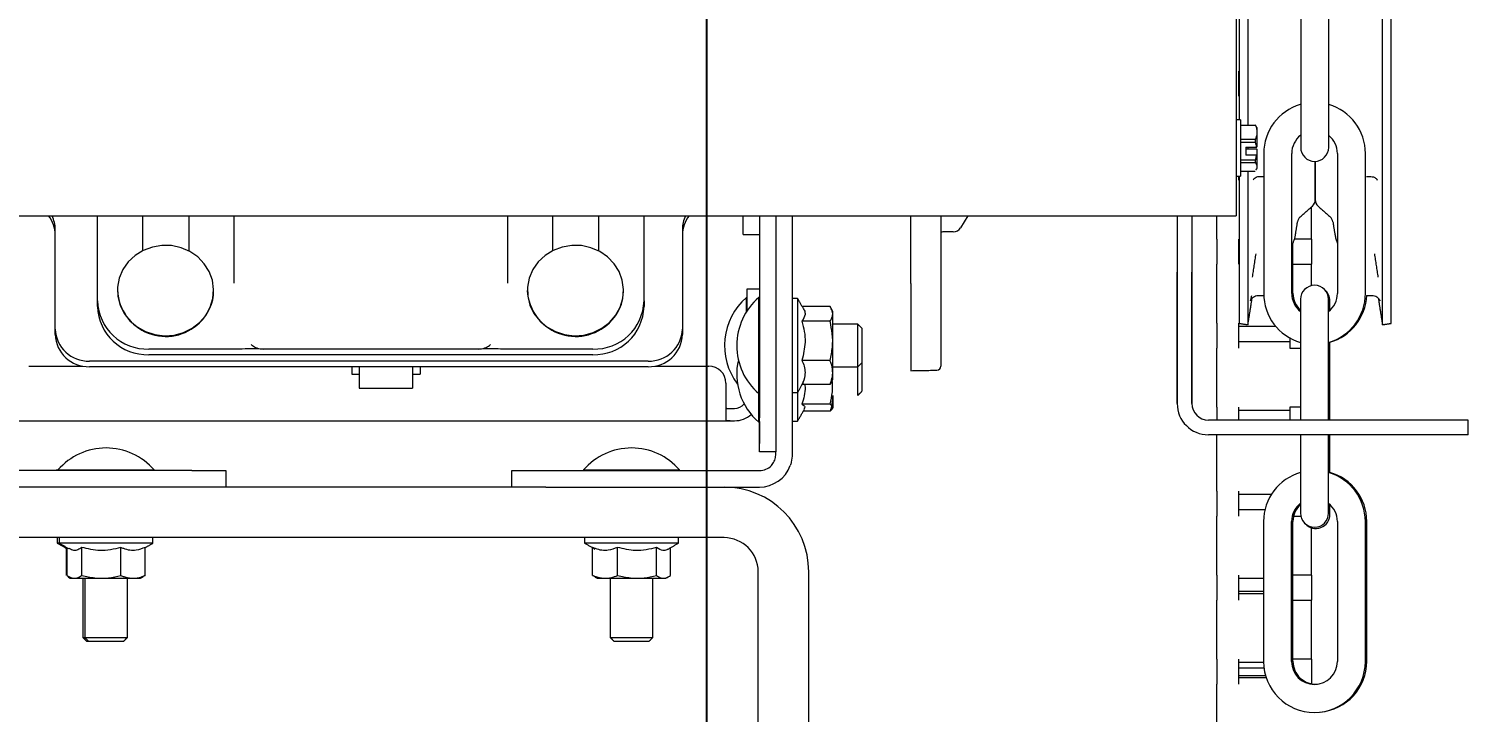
# Model space of a CAD drawing. Extents: x 2.5 to 18.9, y 8.1 to 42.4.
# Drawn here: x 8.35 to 18.88, y 24.69 to 29.69 of the extents above; entities that cross this region are included whole.
import ezdxf

# ---------------------------------------------------------------- set-up
doc = ezdxf.new("R2010")
doc.units = 0
doc.header["$LTSCALE"] = 0.5
doc.header["$MEASUREMENT"] = 0
doc.layers.get('Defpoints').update_dxf_attribs({"linetype": 'CONTINUOUS'})
doc.layers.add('DIM', color=1, linetype='CONTINUOUS')
doc.layers.add('OBJ', color=3, linetype='CONTINUOUS')
doc.styles.add('ROMANS', font='romans.shx', dxfattribs={"width": 0.9, "height": 0.375})
doc.dimstyles.new('GENIE', dxfattribs={"dimscale": 2, "dimtxt": 0.25, "dimasz": 0.156, "dimexe": 0.095, "dimexo": 0.0925, "dimgap": 0.095, "dimtad": 0, "dimtih": 1, "dimtoh": 1, "dimdec": 5, "dimzin": 4, "dimdsep": 46, "dimlunit": 5, "dimtxsty": 'ROMANS', "dimcen": 0.09, "dimadec": 0, "dimazin": 0, "dimtfac": 1, "dimtdec": 5, "dimtofl": 0, "dimtmove": 0, "dimatfit": 3, "dimfxl": 0, "dimfrac": 2, "dimtolj": 1, "dimtzin": 4, "dimarcsym": 0})

# ---------------------------------------------------------------- blocks, each defined once
blk = doc.blocks.new('*D31')
at = {"layer": 'Defpoints', "color": 0}
for p in [(13.309, 38.369), (18.834, 30.782), (13.309, 24.232)]:
    blk.add_point(p, dxfattribs=at)
at = {"layer": 'DIM', "color": 0, "lineweight": -2}
for p, q in [((13.309, 24.417), (13.309, 38.559)), ((18.834, 30.967), (18.834, 38.559)), ((13.621, 38.369), (14.034, 38.369)), ((18.522, 38.369), (18.11, 38.369))]:
    blk.add_line(p, q, dxfattribs=at)
at = {"layer": 'DIM', "color": 0}
for points in [[(13.621, 38.421), (13.621, 38.317), (13.309, 38.369)], [(18.522, 38.421), (18.522, 38.317), (18.834, 38.369)]]:
    blk.add_solid(points, dxfattribs=at)
at = {"layer": 'DIM', "color": 0, "insert": (16.072, 38.369), "char_height": 0.375, "attachment_point": 5, "style": 'ROMANS'}
blk.add_mtext('\\A1;5 1/2\\PEND OF\\POUTPUT SHAFT', dxfattribs=at)

msp = doc.modelspace()

# ---------------------------------------------------------------- linework, layer by layer
at = {"layer": 'OBJ', "linetype": 'Continuous', "lineweight": 15}
for p, q in [((17.1838072, 34.5831626), (17.1838072, 28.3193481)), ((18.254011, 27.5224997), (18.254011, 33.4124993)), ((18.3182103, 27.978081), (18.3182103, 33.4023336)), ((17.2048096, 30.2743476), (17.2048096, 29.0221432)), ((17.269009, 30.2743476), (17.269009, 28.9832265)), ((17.2003135, 29.3773258), (17.2003135, 29.1937623)), ((17.6551579, 29.0898531), (17.6551579, 28.8198534)), ((17.8601604, 28.8198534), (17.8601604, 29.0898531)), ((17.214811, 29.0221432), (17.214811, 28.6081443)), ((17.214811, 28.9832265), (17.3232633, 28.9832265)), ((17.3232633, 28.8771208), (17.214811, 28.8771208)), ((17.3232633, 28.8771208), (17.3232633, 28.8579488)), ((17.3348088, 28.9651433), (17.3348088, 28.9480973)), ((17.3348088, 28.9480973), (17.3348088, 28.9122453)), ((17.3348088, 28.9122453), (17.3348088, 28.8227773)), ((17.214811, 28.8579488), (17.3232633, 28.8579488)), ((17.2548071, 28.8213881), (17.3295523, 28.8213881)), ((17.2548071, 28.8213881), (17.2548071, 28.7620651)), ((17.2548071, 28.808904), (17.3295523, 28.808904)), ((17.269009, 28.8213881), (17.269009, 28.808904)), ((17.3348088, 28.8075101), (17.3348088, 28.7634543)), ((17.3232633, 28.7255044), (17.214811, 28.7255044)), ((17.214811, 28.7090404), (17.3232633, 28.7090404)), ((17.3295523, 28.7620651), (17.2548071, 28.7620651)), ((17.3232633, 28.7255044), (17.3232633, 28.7090404)), ((17.3348088, 28.7634543), (17.3348088, 28.6885214)), ((17.3348088, 28.6885214), (17.3348088, 28.66758)), ((17.3348088, 28.66758), (17.3348088, 28.6651442)), ((17.7615076, 28.4375014), (17.7615076, 28.7174226)), ((17.7615076, 28.7174226), (17.7615076, 28.4375014)), ((17.2003135, 28.6081443), (17.2003135, 28.579351)), ((17.2048096, 28.6081443), (17.2048096, 27.53267)), ((17.214811, 28.6470657), (17.3232633, 28.6470657)), ((17.269009, 28.6470657), (17.269009, 27.9694547)), ((17.7353098, 28.148508), (17.7353098, 28.3861381)), ((8.848811, 27.6967048), (8.848811, 28.3193481)), ((9.1788096, 28.3193481), (9.1788096, 28.0636817)), ((9.5188095, 28.0613491), (9.5188095, 28.3193481)), ((9.848808, 28.3178509), (9.848808, 28.3193481)), ((9.848808, 27.8254461), (9.848808, 28.3178509)), ((11.8488114, 28.3193481), (11.8488114, 28.3178509)), ((11.8488114, 28.3178509), (11.8488114, 27.8254461)), ((12.1788099, 28.3193481), (12.1788099, 28.0636817)), ((12.5188098, 28.0613491), (12.5188098, 28.3193481)), ((12.8488083, 27.6967048), (12.8488083, 28.3193481)), ((13.5741077, 28.197886), (13.5741077, 28.3193481)), ((13.6937112, 28.3193481), (13.6937112, 26.8424999)), ((13.81331, 28.3193481), (13.81331, 26.8424999)), ((13.9333078, 28.3193481), (13.9333078, 28.25115)), ((13.9333078, 28.3193481), (13.9333078, 27.8682113)), ((13.9333078, 28.25115), (13.9333078, 28.1640991)), ((14.8018601, 28.0677883), (14.8018601, 28.3193481)), ((15.0218576, 28.3193481), (15.0218576, 28.0854116)), ((15.218215, 28.3193481), (15.1642986, 28.2303213)), ((16.7515093, 28.3193481), (16.7515093, 26.9454986)), ((16.859511, 28.3193481), (16.859511, 26.9454986)), ((17.0403102, 28.148508), (17.0403102, 28.3193481)), ((8.539308, 27.4912143), (8.539308, 28.2194798)), ((13.1293116, 28.2194798), (13.1293116, 27.4912143)), ((13.5741077, 28.1828112), (13.5741077, 28.197886)), ((13.9333078, 28.1640991), (13.9333078, 26.6412286)), ((15.1127195, 28.2014013), (15.0513361, 28.2011854)), ((17.0403102, 28.148508), (17.0403102, 27.9649445)), ((17.2003135, 28.148508), (17.2003135, 27.9649445)), ((17.7353098, 28.148508), (17.6085443, 28.148508)), ((17.7353098, 28.148508), (17.7353098, 27.9649445)), ((14.8018601, 27.823184), (14.8018601, 28.0677883)), ((15.0218576, 28.0854116), (15.0218576, 27.8299376)), ((17.0403102, 27.5341015), (17.0403102, 27.9649445)), ((17.269009, 27.9694547), (17.269009, 27.5224997)), ((17.5990075, 27.9649445), (17.7353098, 27.9649445)), ((17.7353098, 27.8086958), (17.7353098, 27.9649445)), ((18.3182103, 27.53267), (18.3182103, 27.978081)), ((14.8018601, 27.823184), (14.8018601, 27.5851127)), ((15.0218576, 27.8299376), (15.0218576, 27.5918663)), ((16.7515093, 26.9454986), (16.7515093, 27.9074987)), ((16.859511, 26.9454986), (16.859511, 27.9074987)), ((13.5987099, 27.6181816), (13.5987099, 27.7224991)), ((13.6037082, 27.7849995), (13.6937112, 27.7849995)), ((13.6037082, 27.6599987), (13.6037082, 27.7849995)), ((13.6883093, 27.6194018), (13.6883093, 27.7224991)), ((13.6933076, 27.6194018), (13.6933076, 27.7224991)), ((13.9733086, 27.7139995), (13.9733086, 27.099485)), ((8.848811, 27.6556621), (8.848811, 27.6967048)), ((12.8488083, 27.6967048), (12.8488083, 27.6556621)), ((13.6037082, 27.6259583), (13.6037082, 27.6599987)), ((13.6883093, 27.0184978), (13.6883093, 27.6194018)), ((13.6933076, 27.0184978), (13.6933076, 27.6194018)), ((14.2102347, 27.6564271), (14.0065464, 27.6564271)), ((14.2303079, 27.121825), (14.2303079, 27.6191765)), ((17.6543413, 27.7084802), (17.6543413, 27.4384806)), ((17.859339, 27.4384806), (17.859339, 27.7084802)), ((17.8690072, 27.6271692), (17.8690072, 27.6987558)), ((14.2102347, 27.5478668), (14.0049648, 27.5478668)), ((14.4133082, 27.2142498), (14.4133082, 27.5267518)), ((14.8018601, 27.5851127), (14.8018601, 27.186489)), ((15.0218576, 27.5918663), (15.0218576, 27.2198113)), ((17.0403102, 27.5341015), (17.0403102, 27.3505379)), ((17.2003135, 27.5341015), (17.2003135, 27.3505379)), ((8.539308, 27.4503123), (8.539308, 27.4912143)), ((13.1293116, 27.4912143), (13.1293116, 27.4503123)), ((14.4433077, 27.4967523), (14.4433077, 27.2442492)), ((17.5753112, 27.4263109), (17.5753112, 27.3505379)), ((9.883848, 27.3443193), (9.2238087, 27.3443193)), ((12.4738106, 27.3032766), (9.2238087, 27.3032766)), ((11.6338498, 27.3443193), (10.0637696, 27.3443193)), ((12.4738106, 27.3443193), (11.8137713, 27.3443193)), ((17.0403102, 26.9196949), (17.0403102, 27.3505379)), ((17.5753112, 27.3505379), (17.6543413, 27.3505379)), ((8.3454099, 27.2199991), (8.7400114, 27.2199991)), ((12.87931, 27.2562922), (8.7893096, 27.2562922)), ((12.87931, 27.2153856), (8.7893096, 27.2153856)), ((10.7093113, 27.2153856), (10.7093113, 27.1620981)), ((10.7643072, 27.2153856), (10.7643072, 27.0590994)), ((11.1543093, 27.2153856), (11.1543093, 27.0590994)), ((11.2093098, 27.2153856), (11.2093098, 27.1620981)), ((12.9286035, 27.2199991), (13.3232097, 27.2199991)), ((14.2102347, 27.2619382), (14.0049648, 27.2619382)), ((14.4133082, 27.0055021), (14.4133082, 27.2142498)), ((14.4433077, 27.2442492), (14.4433077, 27.0355016)), ((13.4482105, 27.0949983), (13.4482105, 27.0030006)), ((13.9733086, 27.099485), (13.9733086, 27.027002)), ((14.2102347, 27.0845698), (14.0049648, 27.0845698)), ((13.4482105, 27.0030006), (13.4482105, 26.8224736)), ((13.6883093, 26.9128474), (13.6883093, 27.0184978)), ((13.6933076, 26.9128474), (13.6933076, 27.0184978)), ((13.9733086, 27.027002), (13.9733086, 26.8182497)), ((14.2303079, 27.0055021), (14.2303079, 26.9130774)), ((13.4782099, 26.9099986), (13.5107109, 26.9099986)), ((13.6883093, 26.8097501), (13.6883093, 26.9128474)), ((13.6933076, 26.8097501), (13.6933076, 26.9128474)), ((14.2102347, 26.9404486), (14.0049648, 26.9404486)), ((14.2102347, 26.8905684), (14.0150647, 26.8905684)), ((17.0403102, 26.9196949), (17.0403102, 26.8255008)), ((17.2003135, 26.9196949), (17.2003135, 26.8255008)), ((17.6543413, 26.9196949), (17.5753112, 26.9196949)), ((17.5753112, 26.9196949), (17.5753112, 26.8255008)), ((8.1904097, 26.8200003), (13.4782099, 26.8200003)), ((13.4782099, 26.8200003), (13.5107109, 26.8200003)), ((13.6937112, 26.5924983), (13.6937112, 26.8424999)), ((13.6937112, 26.8135001), (13.6937112, 26.6525018)), ((13.81331, 26.8424999), (13.81331, 26.5924983)), ((18.8815071, 26.8255008), (16.9795088, 26.8255008)), ((18.8815071, 26.7174991), (18.8815071, 26.8255008)), ((18.8815071, 26.7174991), (16.9795088, 26.7174991)), ((17.0403102, 26.3052883), (17.0403102, 26.7174991)), ((13.6937112, 26.5924983), (13.6937112, 26.6525018)), ((13.81331, 26.5924983), (13.6937112, 26.5924983)), ((13.81331, 26.5750017), (13.81331, 26.5924983)), ((13.9333078, 26.6412286), (13.9333078, 26.5750017)), ((9.5378079, 26.4549993), (7.9753073, 26.4549993)), ((8.5455595, 26.4600023), (8.5590574, 26.4600023)), ((8.5590574, 26.4600023), (8.6621593, 26.4600023)), ((8.6621593, 26.4600023), (9.2630586, 26.4600023)), ((9.5378079, 26.4549993), (9.7878095, 26.4549993)), ((9.7878095, 26.4549993), (9.7878095, 26.3350015)), ((11.8808101, 26.3350015), (11.8808101, 26.4549993)), ((11.8808101, 26.4549993), (12.130807, 26.4549993)), ((12.130807, 26.4549993), (13.6933076, 26.4549993)), ((12.405561, 26.4600023), (12.5086582, 26.4600023)), ((12.5086582, 26.4600023), (13.1095575, 26.4600023)), ((17.6543413, 26.4144822), (17.6543413, 26.1444825)), ((17.859339, 26.1444825), (17.859339, 26.4144822)), ((9.5378079, 26.3350015), (7.9753073, 26.3350015)), ((9.7878095, 26.3350015), (9.5378079, 26.3350015)), ((11.8808101, 26.3350015), (9.7878095, 26.3350015)), ((12.130807, 26.3350015), (11.8808101, 26.3350015)), ((12.130807, 26.3350015), (13.6933076, 26.3350015)), ((17.0403102, 26.3052883), (17.0403102, 26.1217248)), ((17.2003135, 26.3052883), (17.2003135, 26.1217248)), ((17.8690072, 26.1347534), (17.8690072, 26.2068374)), ((17.0403102, 25.6908818), (17.0403102, 26.1217248)), ((17.6032597, 26.1217248), (17.6568991, 26.1217248)), ((17.7353098, 25.6908818), (17.7353098, 26.0371191)), ((13.434309, 25.9650021), (7.9543096, 25.9650021)), ((8.5675616, 25.9250013), (8.554059, 25.9250013)), ((9.2545591, 25.9250013), (8.5675616, 25.9250013)), ((13.101058, 25.9250013), (12.4140605, 25.9250013)), ((8.6217173, 25.6880752), (8.6217173, 25.8859392)), ((8.6251575, 25.6880752), (8.6251575, 25.8917448)), ((8.7335488, 25.6880752), (8.7335488, 25.8933452)), ((9.0194493, 25.6880752), (9.0194493, 25.8933452)), ((9.1969632, 25.6880752), (9.1969632, 25.8933452)), ((12.4725575, 25.6880752), (12.4725575, 25.8933452)), ((12.6548023, 25.6880752), (12.6548023, 25.8933452)), ((12.9398063, 25.6880752), (12.9398063, 25.8933452)), ((13.0425657, 25.6880752), (13.0425657, 25.8912285)), ((13.6843106, 18.0850006), (13.6843106, 25.7150006)), ((14.0543099, 18.0850006), (14.0543099, 25.7150006)), ((8.648882, 25.6680021), (8.6623846, 25.6680021)), ((8.6623846, 25.6680021), (9.107162, 25.6680021)), ((9.107162, 25.6680021), (9.1597361, 25.6680021)), ((12.5088835, 25.6680021), (12.5647054, 25.6680021)), ((12.5647054, 25.6680021), (13.006235, 25.6680021)), ((17.0403102, 25.6908818), (17.0403102, 25.5073183)), ((17.2003135, 25.6908818), (17.2003135, 25.5073183)), ((17.7353098, 25.6908818), (17.5990075, 25.6908818)), ((17.7353098, 25.6908818), (17.7353098, 25.5073183)), ((17.0403102, 25.0764752), (17.0403102, 25.5073183)), ((17.5990075, 25.5073183), (17.7353098, 25.5073183)), ((17.7353098, 25.0764752), (17.7353098, 25.5073183)), ((8.7413115, 25.2350001), (8.7548093, 25.2350001)), ((8.7548093, 25.2350001), (9.0673113, 25.2350001)), ((8.7848088, 25.2050007), (8.7713109, 25.2050007)), ((9.0373072, 25.2050007), (8.7848088, 25.2050007)), ((12.6013083, 25.2350001), (12.9138103, 25.2350001)), ((12.8838108, 25.2050007), (12.6313077, 25.2050007)), ((17.0403102, 25.0764752), (17.0403102, 24.8929117)), ((17.2003135, 25.0764752), (17.2003135, 24.8929117)), ((17.7353098, 25.0764752), (17.5990075, 25.0764752)), ((17.7353098, 25.0764752), (17.7353098, 24.8956667)), ((17.0403102, 24.4620687), (17.0403102, 24.8929117))]:
    msp.add_line(p, q, dxfattribs=at)
at = {"layer": 'OBJ', "linetype": 'Continuous', "lineweight": 15, "flags": 128}
for points in [[(9.5954601, 27.5389966), (9.6404687, 27.5908667), (9.6734436, 27.650185), (9.6930381, 27.7145299), (9.6984447, 27.7812636), (9.6894477, 27.8476547), (9.6664131, 27.9109859), (9.6302795, 27.9686616), (9.5825348, 28.0183211), (9.5251266, 28.0579371), (9.460411, 28.0858762), (9.3910303, 28.1010073), (9.3198332, 28.1027016), (9.249725, 28.0908933), (9.1835826, 28.0660706), (9.1241141, 28.0292377), (9.0737552, 27.9819154), (9.0345616, 27.9260325), (9.0081385, 27.8638794), (8.9955746, 27.7980045), (8.9973815, 27.7310972), (9.0134794, 27.6659028), (9.043216, 27.6050873), (9.0853711, 27.5511428), (9.1382174, 27.506275), (9.1995961, 27.4723238), (9.2669916, 27.4506737), (9.3376442, 27.4422211), (9.4086582, 27.447304), (9.4771332, 27.4657157), (9.5402625, 27.4967007), (9.5954601, 27.5389966)], [(12.5954604, 27.5389966), (12.640469, 27.5908667), (12.673444, 27.650185), (12.6930384, 27.7145299), (12.6984451, 27.7812636), (12.689448, 27.8476547), (12.6664134, 27.9109859), (12.6302799, 27.9686616), (12.5825351, 28.0183211), (12.525127, 28.0579371), (12.4604113, 28.0858762), (12.3910306, 28.1010073), (12.3198288, 28.1027016), (12.2497253, 28.0908933), (12.183583, 28.0660706), (12.1241144, 28.0292377), (12.0737555, 27.9819154), (12.034562, 27.9260325), (12.0081388, 27.8638794), (11.9955749, 27.7980045), (11.9973818, 27.7310972), (12.0134797, 27.6659028), (12.0432164, 27.6050873), (12.0853714, 27.5511428), (12.1382177, 27.506275), (12.1995964, 27.4723238), (12.2669919, 27.4506737), (12.3376445, 27.4422211), (12.4086585, 27.447304), (12.4771335, 27.4657157), (12.5402628, 27.4967007), (12.5954604, 27.5389966)], [(13.6937112, 27.5406955), (13.6936174, 27.5411273), (13.6933076, 27.5442483)], [(13.6933076, 27.1967486), (13.6936174, 27.1998696), (13.6937112, 27.2003061)], [(13.6937112, 26.9915537), (13.6936174, 26.9911219), (13.6933076, 26.9880009)]]:
    msp.add_lwpolyline(points, dxfattribs=at)
at = {"layer": 'OBJ', "linetype": 'Continuous', "lineweight": 15}
for centre, radius, start, end in [((17.7568548, 28.7755778), 0.3725, 106.30928128, 180), ((17.7568548, 28.7755778), 0.3725, 0, 73.89922484), ((17.7568548, 28.7755778), 0.1675, 127.38277703, 180), ((17.7568548, 28.7755778), 0.1675, 0, 51.92127828), ((17.7576593, 28.8198522), 0.1025, 180, 0), ((17.6990094, 28.4375), 0.0625, 311.67365092, 0), ((17.8240094, 28.4375), 0.0625, 180, 228.32634908), ((8.3128484, 28.1775865), 0.2264618, 0.24962994, 38.75448915), ((8.3157959, 28.2191535), 0.2235124, 0.08363011, 26.63291979), ((13.3528237, 28.2191535), 0.2235124, 153.36708021, 179.91636989), ((13.3557712, 28.1775865), 0.2264618, 141.24551085, 179.75037006), ((17.6938039, 28.2655179), 0.0625, 131.67365092, 171), ((17.8292148, 28.2655179), 0.0625, 9, 48.32634908), ((15.0443729, 28.1604579), 0.0413184, 80.29791338, 123.01928311), ((9.3482593, 27.7910327), 0.3542554, 183.21294071, 314.2510679), ((9.3775682, 27.7729962), 0.3209943, 312.7501725, 359.67542182), ((12.3482597, 27.7910327), 0.3542554, 183.21294071, 314.2510679), ((12.3775686, 27.7729962), 0.3209943, 312.7501725, 359.67542182), ((13.9030044, 27.3705), 0.465295, 130.84257904, 217.35933164), ((13.9926044, 27.3705), 0.465295, 130.84257904, 229.15742096), ((17.7568548, 27.7515778), 0.3725, 180, 254.02549069), ((17.7568548, 27.7515778), 0.1675, 180, 232.26332058), ((17.7665094, 27.7525475), 0.1675, 180, 227.95817892), ((17.7568392, 27.7084825), 0.1025, 0, 180), ((17.7665094, 27.6987539), 0.1025, 0, 48.66414466), ((17.7568548, 27.7515778), 0.1675, 307.72318479, 0), ((17.7568548, 27.7515778), 0.3725, 285.96951735, 0), ((17.7665094, 27.7525475), 0.3725, 285.97201331, 357.50314388), ((9.2128437, 27.7083739), 0.3642197, 181.83599459, 271.72517549), ((9.2128464, 27.667334), 0.3642224, 181.83642091, 271.72474917), ((12.4847756, 27.7083739), 0.3642197, 268.27482451, 358.16400541), ((12.484773, 27.667334), 0.3642224, 268.27525083, 358.16357909), ((8.7819983, 27.4989971), 0.242815, 181.83678473, 271.72548185), ((8.7820029, 27.4580952), 0.2428196, 181.83675531, 271.72436883), ((12.8866213, 27.4989971), 0.242815, 268.27451815, 358.16321527), ((12.8866167, 27.4580952), 0.2428196, 268.27563117, 358.16324469), ((13.3232094, 27.095), 0.125, 0, 90), ((13.9926044, 27.16175), 0.465295, 167.03711437, 229.15742096), ((14.9918579, 27.2198099), 0.03, 271, 0), ((13.5107094, 27.003), 0.093, 270, 319.92246174), ((16.9795094, 26.9455), 0.228, 180, 270), ((16.9795094, 26.9455), 0.12, 180, 270), ((13.5107094, 27.003), 0.183, 270, 311.8569675), ((8.9110594, 26.155705), 0.465295, 40.84257904, 139.15742096), ((12.7575594, 26.155705), 0.465295, 40.84257904, 139.15742096), ((13.6933094, 26.575), 0.12, 270, 316.66485492), ((13.6933094, 26.575), 0.24, 270, 339.93217281), ((17.7560244, 26.0831825), 0.3725, 105.84169923, 180), ((17.7560244, 26.0831825), 0.3725, 0, 73.89758772), ((17.7665094, 26.0842356), 0.3725, 0, 74.02798669), ((13.4343094, 25.715), 0.62, 0, 90), ((17.7560244, 26.0831825), 0.1675, 127.37837501, 180), ((17.7665094, 26.0842356), 0.1675, 132.04182108, 180), ((17.7568392, 26.1444825), 0.1025, 180, 0), ((17.7665094, 26.1347539), 0.1025, 220.99077791, 0), ((17.7560244, 26.0831825), 0.1675, 0, 51.91683443), ((13.4343094, 25.715), 0.25, 0, 90), ((17.7560244, 25.0591825), 0.3725, 180, 0), ((17.7560244, 25.0591825), 0.1675, 180, 0), ((17.7665094, 25.0602356), 0.1675, 180, 273.93304939), ((17.7665094, 25.0602356), 0.3725, 274.92518107, 0)]:
    msp.add_arc(centre, radius, start, end, dxfattribs=at)
msp.add_ellipse((15.1127198, 28.2601551), major_axis=(0.059791, 0.0051113), ratio=0.9789331299, start_param=4.6288984803, end_param=5.6634773384, dxfattribs=at)
for points, degree in [([(17.6551579, 30.1138515), (17.6551579, 29.0898531)], 1), ([(17.8601604, 29.0898531), (17.8601604, 30.1138515)], 1), ([(17.2003135, 29.3552392), (17.2048096, 29.3552392)], 1), ([(17.2048096, 29.2408359), (17.2003135, 29.2408359)], 1), ([(17.214811, 29.0221432), (17.1838072, 29.0221432)], 1), ([(17.3288765, 28.9732533), (17.3232633, 28.9832265)], 1), ([(17.3348088, 28.9122453), (17.3232633, 28.8771208)], 1), ([(17.3348088, 28.9651433), (17.3298151, 28.973793)], 1), ([(17.3843557, 28.775577), (17.3843557, 27.7515786)], 1), ([(17.5893535, 27.7515786), (17.5893535, 28.775577)], 1), ([(17.924355, 28.775577), (17.924355, 27.7515786)], 1), ([(18.1293528, 27.7515786), (18.1293528, 28.775577)], 1), ([(17.3348088, 28.66758), (17.3288765, 28.6570389)], 1), ([(17.3298151, 28.6564945), (17.3348088, 28.6651442)], 1), ([(17.1838072, 28.6081443), (17.214811, 28.6081443)], 1), ([(17.3547458, 28.6069757), (17.3843557, 28.6069757)], 1), ([(18.136036, 28.6069757), (18.1684243, 28.6069757)], 1), ([(17.6522481, 28.3122002), (17.7405662, 28.3908173)], 1), ([(17.7824537, 28.3908173), (17.8707719, 28.3122002)], 1), ([(7.30881, 28.3193481), (17.1838072, 28.3193481)], 1), ([(17.617025, 28.1802721), (17.6320717, 28.275297)], 1), ([(17.8909436, 28.275297), (17.9060466, 28.1799624)], 1), ([(13.5741077, 28.1828112), (13.6937112, 28.1828112)], 1), ([(17.2003135, 28.1264261), (17.2048096, 28.1264261)], 1), ([(17.3025847, 27.8700558), (17.3286512, 28.0418955)], 1), ([(17.5990075, 27.7525454), (17.5990075, 28.1164341)], 1), ([(18.1943641, 28.0418955), (18.2204352, 27.8700558)], 1), ([(17.2048096, 28.0120181), (17.2003135, 28.0120181)], 1), ([(8.9945608, 27.7728861), (8.9945608, 27.7711778)], 1), ([(9.6985574, 27.7711778), (9.6985574, 27.7728861)], 1), ([(11.9945611, 27.7728861), (11.9945611, 27.7711778)], 1), ([(12.6985577, 27.7711778), (12.6985577, 27.7728861)], 1), ([(13.6037082, 27.7224991), (13.5987099, 27.7224991)], 1), ([(13.6933076, 27.7224991), (13.6883093, 27.7224991)], 1), ([(13.9733086, 27.7139995), (13.9333078, 27.7139995)], 1), ([(14.0155434, 27.6408501), (13.9733086, 27.7139995)], 1), ([(17.269009, 27.5224997), (17.2997453, 27.7165527)], 1), ([(17.344613, 27.7362879), (17.3846702, 27.7362879)], 1), ([(18.136036, 27.7362879), (18.1785336, 27.7362879)], 1), ([(18.2232277, 27.7168437), (18.254011, 27.5224997)], 1), ([(14.2303079, 27.6191765), (14.2193632, 27.6409862)], 1), ([(14.4133082, 27.5267518), (14.2303079, 27.5267518)], 1), ([(14.4433077, 27.4967523), (14.4133082, 27.5267518)], 1), ([(17.2003135, 27.5120196), (17.4716038, 27.5120196)], 1), ([(17.2048096, 27.53267), (17.269009, 27.5224997)], 1), ([(18.254011, 27.5224997), (18.3182103, 27.53267)], 1), ([(17.5753112, 27.3976115), (17.2003135, 27.3976115)], 1), ([(17.6543413, 27.4384806), (17.6543413, 26.8255008)], 1), ([(17.859339, 26.8255008), (17.859339, 27.4384806)], 1), ([(17.8690072, 26.8255008), (17.8690072, 27.3963631)], 1), ([(10.0637696, 27.3443193), (10.0337827, 27.3451008), (9.9738088, 27.3466636), (9.913835, 27.3451008), (9.883848, 27.3443193)], 3), ([(14.2303079, 27.2142498), (14.4133082, 27.2142498)], 1), ([(14.4133082, 27.2142498), (14.4433077, 27.2442492)], 1), ([(14.8018601, 27.186489), (14.9923838, 27.1898166)], 1), ([(10.7093113, 27.1620981), (10.7643072, 27.1620981)], 1), ([(11.1543093, 27.1620981), (11.2093098, 27.1620981)], 1), ([(13.9733086, 27.027002), (14.0155434, 27.1001468)], 1), ([(14.2180162, 27.1006912), (14.2102347, 27.0845698)], 1), ([(14.2193632, 27.1000154), (14.2303079, 27.121825)], 1), ([(10.7643072, 27.0590994), (11.1543093, 27.0590994)], 1), ([(13.6883093, 27.0184978), (13.6933076, 27.0184978)], 1), ([(13.9333078, 27.027002), (13.9733086, 27.027002)], 1), ([(14.4133082, 27.0055021), (14.4433077, 27.0355016)], 1), ([(13.9733086, 26.8182497), (14.0236065, 26.9053663)], 1), ([(17.2003135, 26.897613), (17.5753112, 26.897613)], 1), ([(13.6883093, 26.8097501), (13.6933076, 26.8097501)], 1), ([(13.9333078, 26.8182497), (13.9733086, 26.8182497)], 1), ([(17.6543413, 26.7174991), (17.6543413, 26.4144822)], 1), ([(17.859339, 26.4144822), (17.859339, 26.7174991)], 1), ([(17.8690072, 26.4381363), (17.8690072, 26.7174991)], 1), ([(8.5455595, 26.4600023), (8.5455595, 26.4549993)], 1), ([(8.5590574, 26.4600023), (8.5590574, 26.4549993)], 1), ([(9.2630586, 26.4549993), (9.2630586, 26.4600023)], 1), ([(12.405561, 26.4600023), (12.405561, 26.4549993)], 1), ([(13.1095575, 26.4549993), (13.1095575, 26.4600023)], 1), ([(17.2003135, 26.2832065), (17.4417827, 26.2832065)], 1), ([(17.3934982, 26.1687984), (17.2003135, 26.1687984)], 1), ([(17.383525, 26.0831836), (17.383525, 25.0591805)], 1), ([(17.5885228, 25.0591805), (17.5885228, 26.0831836)], 1), ([(17.5990075, 25.0602365), (17.5990075, 26.0842349)], 1), ([(17.9235243, 26.0831836), (17.9235243, 25.0591805)], 1), ([(18.1285221, 25.0591805), (18.1285221, 26.0831836)], 1), ([(18.1390115, 25.0602365), (18.1390115, 26.0842349)], 1), ([(8.554059, 25.9650021), (8.554059, 25.9250013)], 1), ([(8.554059, 25.9250013), (8.6251575, 25.8839539)], 1), ([(8.5675616, 25.9650021), (8.5675616, 25.9250013)], 1), ([(8.5675616, 25.9250013), (8.6396175, 25.8833954)], 1), ([(9.1969632, 25.8917448), (9.2545591, 25.9250013)], 1), ([(9.2545591, 25.9250013), (9.2545591, 25.9650021)], 1), ([(12.4140605, 25.9650021), (12.4140605, 25.9250013)], 1), ([(12.4140605, 25.9250013), (12.4895284, 25.8814289)], 1), ([(13.0255901, 25.8814289), (13.101058, 25.9250013)], 1), ([(13.101058, 25.9250013), (13.101058, 25.9650021)], 1), ([(8.6405749, 25.6789421), (8.6623846, 25.6680021)], 1), ([(8.64088, 25.6720195), (8.648882, 25.6680021)], 1), ([(8.7413115, 25.6680021), (8.7413115, 25.2350001)], 1), ([(8.7548093, 25.6680021), (8.7548093, 25.2350001)], 1), ([(9.0673113, 25.2350001), (9.0673113, 25.6680021)], 1), ([(9.1597361, 25.6680021), (9.1815457, 25.6789421)], 1), ([(9.1969632, 25.6880752), (9.1808042, 25.6804205)], 1), ([(12.49004, 25.679158), (12.4725575, 25.6880752)], 1), ([(12.4893548, 25.6778016), (12.5088835, 25.6680021)], 1), ([(12.6013083, 25.6680021), (12.6013083, 25.2350001)], 1), ([(12.9138103, 25.2350001), (12.9138103, 25.6680021)], 1), ([(13.006235, 25.6680021), (13.0257637, 25.6778016)], 1), ([(17.2003135, 25.6687999), (17.383525, 25.6687999)], 1), ([(17.2003135, 25.5732448), (17.383525, 25.5732448)], 1), ([(17.383525, 25.5543919), (17.2003135, 25.5543919)], 1), ([(8.7413115, 25.2350001), (8.7713109, 25.2050007)], 1), ([(8.7548093, 25.2350001), (8.7848088, 25.2050007)], 1), ([(9.0373072, 25.2050007), (9.0673113, 25.2350001)], 1), ([(12.6013083, 25.2350001), (12.6313077, 25.2050007)], 1), ([(12.8838108, 25.2050007), (12.9138103, 25.2350001)], 1), ([(17.2003135, 25.0543887), (17.3835532, 25.0543887)], 1), ([(17.2003135, 25.0134633), (17.386341, 25.0134633)], 1), ([(17.3987782, 24.9536803), (17.2003135, 24.9536803)], 1), ([(17.4031101, 24.9399853), (17.2003135, 24.9399853)], 1)]:
    msp.add_open_spline(points, degree=degree, dxfattribs=at)
for points, knots in [([(17.3232633, 28.9832265), (17.3242212, 28.9811166), (17.3294477, 28.9696044), (17.3323986, 28.957766), (17.3348088, 28.9480973)], [0, 0, 0, 0, 0.1832741222, 1, 1, 1, 1]), ([(17.3232633, 28.8579488), (17.3256536, 28.8462848), (17.3281402, 28.8341512), (17.3294997, 28.8218638), (17.3295523, 28.8213881)], [0, 0, 0, 0, 0.9612884764, 1, 1, 1, 1]), ([(17.3295523, 28.8213881), (17.3305426, 28.8216491), (17.3322947, 28.8221108), (17.3340469, 28.8225754), (17.3348088, 28.8227773)], [0, 0, 0, 0, 0.5651905118, 1, 1, 1, 1]), ([(17.3295523, 28.808904), (17.3305427, 28.808641), (17.3322952, 28.8081756), (17.334047, 28.8077118), (17.3348088, 28.8075101)], [0, 0, 0, 0, 0.5651084978, 1, 1, 1, 1]), ([(17.3295523, 28.7620651), (17.3282387, 28.7524676), (17.3265601, 28.7402035), (17.3238521, 28.7281297), (17.3232633, 28.7255044)], [0, 0, 0, 0, 0.7825677419, 1, 1, 1, 1]), ([(17.3232633, 28.7090404), (17.3236043, 28.7086058), (17.3288815, 28.701879), (17.3319441, 28.6949772), (17.3348088, 28.6885214)], [0, 0, 0, 0, 0.0646178153, 1, 1, 1, 1]), ([(17.3348088, 28.7634543), (17.3340469, 28.7632545), (17.3322943, 28.7627948), (17.3305425, 28.7623286), (17.3295523, 28.7620651)], [0, 0, 0, 0, 0.4347521888, 1, 1, 1, 1]), ([(17.3071841, 28.5819042), (17.3070925, 28.5816969), (17.3067771, 28.580984), (17.3089195, 28.58497), (17.3160247, 28.5932857), (17.330417, 28.6026679), (17.3451171, 28.6080189), (17.3535053, 28.6066257), (17.3545346, 28.6064547)], [0, 0, 0, 0, 0.0799260693, 0.2748707788, 0.4627124663, 0.692959282, 0.9623224777, 1, 1, 1, 1]), ([(18.1683539, 28.6067551), (18.175519, 28.6060908), (18.1886909, 28.6048696), (18.2035818, 28.5959904), (18.2120036, 28.5876397), (18.2155, 28.5826381), (18.216389, 28.5806171), (18.2161212, 28.5812848), (18.216108, 28.5813175)], [0, 0, 0, 0, 0.2555119277, 0.4697208711, 0.6519049329, 0.8131517876, 0.9908526146, 1, 1, 1, 1]), ([(17.6010632, 28.1253889), (17.6019379, 28.1271599), (17.6092468, 28.1419588), (17.6158363, 28.1612119), (17.6166866, 28.1796952), (17.6167294, 28.1806241)], [0, 0, 0, 0, 0.11434224145, 0.95548979903, 1, 1, 1, 1]), ([(17.9074592, 28.1800281), (17.9088141, 28.16991), (17.9115685, 28.149341), (17.9190543, 28.1329918), (17.9228579, 28.1246849)], [0, 0, 0, 0, 0.4919054225, 1, 1, 1, 1]), ([(17.5893535, 28.0681497), (17.5909665, 28.0766454), (17.5947252, 28.0964415), (17.5988184, 28.1159063), (17.601624, 28.1278629), (17.6017535, 28.1283272), (17.6017954, 28.1284771)], [0, 0, 0, 0, 0.2537547594, 0.5912852842, 0.8680235204, 1, 1, 1, 1]), ([(17.9212012, 28.1285804), (17.9211979, 28.1285897), (17.9211859, 28.1286238), (17.922442, 28.1236999), (17.9239006, 28.1168256), (17.924355, 28.1146836)], [0, 0, 0, 0, 0.2046290249, 0.7521684753, 1, 1, 1, 1]), ([(17.2953195, 27.734894), (17.2934727, 27.7254593), (17.2903136, 27.7093204), (17.2877169, 27.6986735), (17.2870744, 27.6966413), (17.2879414, 27.6993486), (17.2906279, 27.7051532), (17.2964359, 27.7143225), (17.3078115, 27.7254551), (17.3249237, 27.7347322), (17.3382699, 27.7355241), (17.3448946, 27.7359172)], [0, 0, 0, 0, 0.2519467197, 0.4309771366, 0.5342499425, 0.6033704233, 0.6507534277, 0.7077898912, 0.7970106631, 0.8992419363, 1, 1, 1, 1]), ([(18.1786322, 27.735354), (18.1813079, 27.7356184), (18.1904741, 27.7365245), (18.2046017, 27.7313288), (18.2182869, 27.7227559), (18.2271901, 27.7132955), (18.2321713, 27.7055081), (18.2344915, 27.7006618), (18.2355774, 27.6978423), (18.2356508, 27.697582), (18.2356931, 27.6974323)], [0, 0, 0, 0, 0.083770474, 0.2869738094, 0.4541507125, 0.5950585565, 0.7064051187, 0.7923232219, 0.8805278384, 1, 1, 1, 1]), ([(14.0145907, 27.640301), (14.0172358, 27.6362152), (14.0261247, 27.6224849), (14.0310253, 27.5909943), (14.0150559, 27.5645666), (14.0049648, 27.5478668)], [0, 0, 0, 0, 0.1349044928, 0.4533423553, 1, 1, 1, 1]), ([(14.2102347, 27.5478668), (14.2170889, 27.5598618), (14.2310002, 27.5842068), (14.2305247, 27.6211729), (14.2168284, 27.6449705), (14.2102347, 27.6564271)], [0, 0, 0, 0, 0.3349634278, 0.6798400903, 1, 1, 1, 1]), ([(14.0049648, 27.5478668), (14.0113633, 27.5230652), (14.0242989, 27.4729243), (14.0314771, 27.3756125), (14.0152308, 27.305955), (14.0049648, 27.2619382)], [0, 0, 0, 0, 0.2648611843, 0.5354639005, 1, 1, 1, 1]), ([(14.2102347, 27.2619382), (14.217089, 27.2935324), (14.2309998, 27.3576536), (14.2305244, 27.4550031), (14.2168284, 27.5176883), (14.2102347, 27.5478668)], [0, 0, 0, 0, 0.33497315417, 0.67983506794, 1, 1, 1, 1]), ([(9.9738088, 27.3773037), (9.9739136, 27.3772019), (9.9764612, 27.3747272), (9.9882543, 27.3642957), (10.0174744, 27.3481635), (10.0468028, 27.3457282), (10.0637696, 27.3443193)], [0, 0, 0, 0, 0.0045005616, 0.109455449, 0.4848078723, 1, 1, 1, 1]), ([(11.6338498, 27.3443193), (11.6511613, 27.3457856), (11.6808053, 27.3482964), (11.7098882, 27.3646803), (11.7213763, 27.3749391), (11.7237058, 27.3772019), (11.7238106, 27.3773037)], [0, 0, 0, 0, 0.52552180709, 0.89989801735, 0.99549861582, 1, 1, 1, 1]), ([(11.8137713, 27.3443193), (11.7921898, 27.3448651), (11.749059, 27.3459557), (11.6889728, 27.3453918), (11.6506328, 27.3446459), (11.6338498, 27.3443193)], [0, 0, 0, 0, 0.3602447051, 0.7199527112, 1, 1, 1, 1]), ([(14.0049648, 27.2619382), (14.0080524, 27.2549966), (14.0241408, 27.2188257), (14.0340288, 27.1577074), (14.0136197, 27.1063494), (14.0049648, 27.0845698)], [0, 0, 0, 0, 0.120318653, 0.6269496989, 1, 1, 1, 1]), ([(14.2102347, 27.0845698), (14.215528, 27.0990302), (14.2273866, 27.1314265), (14.2320461, 27.1837814), (14.2230825, 27.2286243), (14.2131063, 27.2544924), (14.2102347, 27.2619382)], [0, 0, 0, 0, 0.2477877992, 0.5551291981, 0.8719484905, 1, 1, 1, 1]), ([(14.0258874, 27.0845698), (14.0264071, 27.0785081), (14.0305694, 27.0299552), (14.0169147, 26.9822222), (14.0049648, 26.9404486)], [0, 0, 0, 0, 0.1248478697, 1, 1, 1, 1]), ([(14.2102347, 26.9404486), (14.2174252, 26.9704497), (14.2315358, 27.0293243), (14.2284541, 27.0895896), (14.2269428, 27.1191452)], [0, 0, 0, 0, 0.5095759668, 1, 1, 1, 1]), ([(14.2271587, 27.0055021), (14.2277239, 26.9906256), (14.2291986, 26.951811), (14.2174688, 26.9139305), (14.2102347, 26.8905684)], [0, 0, 0, 0, 0.38327056789, 1, 1, 1, 1]), ([(13.4482105, 26.9149735), (13.4485039, 26.9139914), (13.4490912, 26.9120257), (13.4539755, 26.9106054), (13.4612839, 26.9100523), (13.4697737, 26.9099957), (13.4756428, 26.9099977), (13.4782099, 26.9099986)], [0, 0, 0, 0, 0.211509794, 0.4233503642, 0.6295853321, 0.8379808347, 1, 1, 1, 1]), ([(14.0049648, 26.9404486), (14.0146828, 26.9343104), (14.0316642, 26.9235844), (14.0229239, 26.9126092), (14.0191854, 26.9079148)], [0, 0, 0, 0, 0.572273748, 1, 1, 1, 1]), ([(14.2102347, 26.8905684), (14.2131062, 26.8926629), (14.2228751, 26.8997887), (14.2320078, 26.9123877), (14.2275841, 26.9271248), (14.2155281, 26.9363834), (14.2102347, 26.9404486)], [0, 0, 0, 0, 0.1280563302, 0.4356578532, 0.7522145304, 1, 1, 1, 1]), ([(13.4782099, 26.8200003), (13.4748386, 26.8199997), (13.4680951, 26.8199985), (13.45911, 26.8200639), (13.4523422, 26.8204505), (13.4487289, 26.8212699), (13.4483601, 26.8221263), (13.4482105, 26.8224736)], [0, 0, 0, 0, 0.2140299097, 0.4281081494, 0.6419382043, 0.8547626803, 1, 1, 1, 1]), ([(13.7805932, 26.4926487), (13.7883996, 26.5026359), (13.8040209, 26.5226213), (13.8123992, 26.552666), (13.8130984, 26.5698125), (13.81331, 26.5750017)], [0, 0, 0, 0, 0.4105820932, 0.8216171003, 1, 1, 1, 1]), ([(13.9333078, 26.5750017), (13.932149, 26.5555636), (13.9304965, 26.5278438), (13.9214443, 26.500745), (13.9187399, 26.4926487)], [0, 0, 0, 0, 0.7012347676, 1, 1, 1, 1]), ([(8.7335488, 25.8933452), (8.7241485, 25.88701), (8.7051441, 25.8742025), (8.6737004, 25.8670596), (8.6526167, 25.8795282), (8.6412601, 25.8862442)], [0, 0, 0, 0, 0.3110907985, 0.6289243189, 1, 1, 1, 1]), ([(9.0194493, 25.8933452), (8.9946507, 25.8869467), (8.9445145, 25.8740106), (8.847212, 25.8668329), (8.7775608, 25.8830792), (8.7335488, 25.8933452)], [0, 0, 0, 0, 0.26485436985, 0.53546707178, 1, 1, 1, 1]), ([(9.1969632, 25.8933452), (9.1751644, 25.8846902), (9.1237619, 25.8642812), (9.0625996, 25.8741697), (9.0263972, 25.8902576), (9.0194493, 25.8933452)], [0, 0, 0, 0, 0.3730528272, 0.879677443, 1, 1, 1, 1]), ([(12.6548023, 25.8933452), (12.6324227, 25.8846902), (12.5796506, 25.8642815), (12.5168517, 25.8741687), (12.4796892, 25.8902576), (12.4725575, 25.8933452)], [0, 0, 0, 0, 0.3730575248, 0.8796858634, 1, 1, 1, 1]), ([(12.9398063, 25.8933452), (12.9150839, 25.8869467), (12.8651042, 25.8740114), (12.7681072, 25.8668327), (12.6986759, 25.8830791), (12.6548023, 25.8933452)], [0, 0, 0, 0, 0.2648702572, 0.5354715584, 1, 1, 1, 1]), ([(13.0250738, 25.882316), (13.0219431, 25.8801983), (13.0096792, 25.8719027), (12.9806161, 25.8673832), (12.9556086, 25.8832922), (12.9398063, 25.8933452)], [0, 0, 0, 0, 0.1120399927, 0.438897684, 1, 1, 1, 1]), ([(8.6251575, 25.6880752), (8.6371346, 25.681221), (8.6614429, 25.6673098), (8.6983402, 25.6677857), (8.7221067, 25.6814816), (8.7335488, 25.6880752)], [0, 0, 0, 0, 0.3349610316, 0.6798268882, 1, 1, 1, 1]), ([(8.6309959, 25.6806551), (8.6350196, 25.6766173), (8.6432481, 25.6683598), (8.6516731, 25.6702507), (8.6559783, 25.671217)], [0, 0, 0, 0, 0.4889941949, 1, 1, 1, 1]), ([(8.7335488, 25.6880752), (8.7651383, 25.681221), (8.8292532, 25.6673096), (8.9265934, 25.6677853), (8.9892738, 25.6814816), (9.0194493, 25.6880752)], [0, 0, 0, 0, 0.3349572228, 0.679836542, 1, 1, 1, 1]), ([(9.0194493, 25.6880752), (9.0269014, 25.6852037), (9.0522546, 25.6754345), (9.097107, 25.6663045), (9.1495338, 25.6707182), (9.1824922, 25.6827795), (9.1969632, 25.6880752)], [0, 0, 0, 0, 0.12805559475, 0.435660985, 0.75221672646, 1, 1, 1, 1]), ([(12.4725575, 25.6880752), (12.480208, 25.6852037), (12.5062356, 25.6754346), (12.5522775, 25.6663043), (12.6061073, 25.6707182), (12.6399452, 25.6827795), (12.6548023, 25.6880752)], [0, 0, 0, 0, 0.1280522259, 0.4356465537, 0.7522113691, 1, 1, 1, 1]), ([(12.6548023, 25.6880752), (12.6862922, 25.681221), (12.7502045, 25.6673095), (12.8472398, 25.6677857), (12.9097242, 25.6814816), (12.9398063, 25.6880752)], [0, 0, 0, 0, 0.3349524117, 0.679823894, 1, 1, 1, 1]), ([(12.9398063, 25.6880752), (12.9511608, 25.681221), (12.9742054, 25.6673098), (13.0091866, 25.6677857), (13.0317182, 25.6814816), (13.0425657, 25.6880752)], [0, 0, 0, 0, 0.3349622484, 0.6798284864, 1, 1, 1, 1])]:
    msp.add_open_spline(points, degree=3, knots=knots, dxfattribs=at)

# ---------------------------------------------------------------- dimensions: what is measured, and where the dimension line sits
at = {"layer": 'DIM'}
dim = msp.add_linear_dim(base=(13.3093082, 38.3688011), p1=(18.8343115, 30.7820008), p2=(13.3093082, 24.2324735), text='<>\\PEND OF\\POUTPUT SHAFT', dimstyle='GENIE', override={"dimdec": 4}, dxfattribs=at)
dim.commit()
dim.dimension.update_dxf_attribs({"geometry": '*D31', "text_midpoint": (16.0718098, 38.3688011), "dimtype": 160})

doc.saveas('drawing.dxf')
